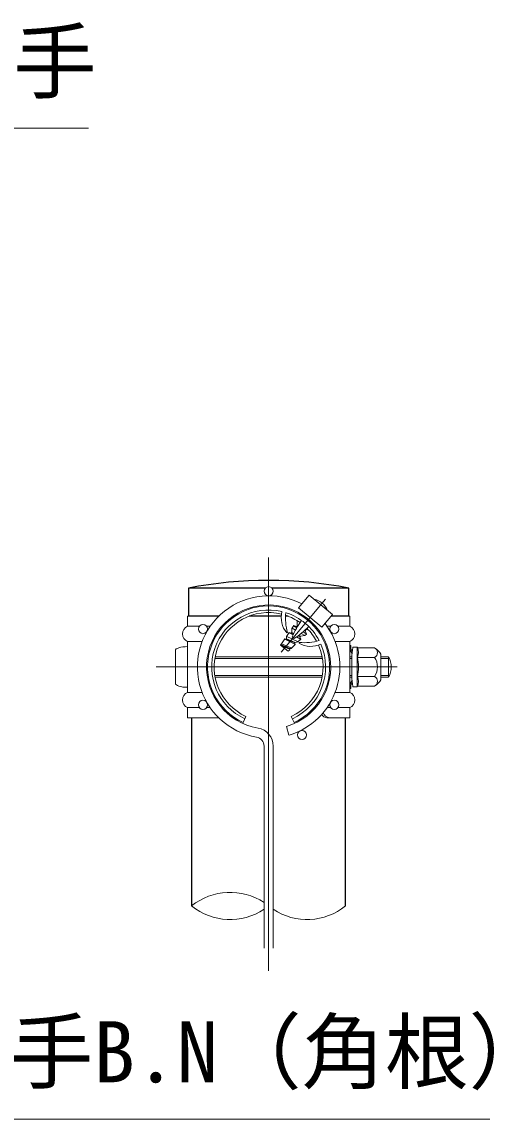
# Model space of a CAD drawing. Units: millimetres, scale not verified. Extents: x -6300 to 6300, y -4455 to 4455.
# Drawn here: x 4256 to 4812, y 1877 to 3172 of the extents above; entities that cross this region are included whole.
import ezdxf
from ezdxf.enums import TextEntityAlignment as Align

# ---------------------------------------------------------------- set-up
doc = ezdxf.new("R2010")
doc.units = ezdxf.units.MM
doc.header["$LTSCALE"] = 20
doc.linetypes.add('USER1', pattern=[50.8, 31.75, -6.35, 6.35, -6.35])
for name, color, linetype, lineweight in [('0-0_D-STR1', 1, 'Continuous', 25), ('0-1_D-BMK', 2, 'USER1', 13), ('0-2_D-STR-DIM', 7, 'Continuous', 13), ('0-5_D-STR3', 3, 'Continuous', 13), ('0-9_D-STR2', 7, 'Continuous', 13), ('0-A_D-STR-TXT', 7, 'Continuous', 13)]:
    doc.layers.add(name, color=color, linetype=linetype, lineweight=lineweight)
doc.styles.add('ＭＳ ゴシック', font='')
doc.styles.get('ＭＳ ゴシック').set_extended_font_data('MS Gothic')

msp = doc.modelspace()

# ---------------------------------------------------------------- linework, layer by layer
at = {"layer": '0-0_D-STR1'}
for p, q in [((4542.6, 2503.54), (4452.28, 2503.54)), ((4452.28, 2503.54), (4452.28, 2470.54)), ((4640.98, 2503.54), (4550.65, 2503.54)), ((4640.98, 2470.54), (4640.98, 2503.54)), ((4487.84, 2470.54), (4452.28, 2470.54)), ((4506.83, 2470.54), (4504.7, 2470.54)), ((4561.5, 2470.54), (4523.79, 2470.54)), ((4569.47, 2470.54), (4566.61, 2470.54)), ((4640.98, 2470.54), (4620.47, 2470.54)), ((4455.88, 2350.54), (4455.88, 2128.54)), ((4637.38, 2128.54), (4637.38, 2350.63))]:
    msp.add_line(p, q, dxfattribs=at)
msp.add_arc((4546.63, 2025.25), 487.51, 78.84081, 101.15919, dxfattribs=at)
at = {"layer": '0-1_D-BMK'}
for p, q in [((4546.63, 2051.86), (4546.63, 2539.54)), ((4613.85, 2490.66), (4561.43, 2428.19)), ((4698.27, 2410.54), (4414.15, 2410.54))]:
    msp.add_line(p, q, dxfattribs=at)
at = {"layer": '0-2_D-STR-DIM'}
for centre, start, end in [((4501.25, 2072.56), 56.30864, 129.02451), ((4501.25, 2184.53), 230.97549, 303.69136), ((4592, 2184.53), 236.30864, 309.02451)]:
    msp.add_arc(centre, 72.06, start, end, dxfattribs=at)
at = {"layer": '0-5_D-STR3'}
for p, q in [((4594.35, 2495.43), (4581.82, 2480.49)), ((4601.46, 2490.15), (4601.27, 2489.62)), ((4581.82, 2480.49), (4609.4, 2457.35)), ((4615.5, 2478.36), (4615.01, 2478.09)), ((4487.84, 2470.54), (4451.08, 2470.54)), ((4451.08, 2458.54), (4451.08, 2470.54)), ((4504.7, 2470.54), (4506.83, 2470.54)), ((4580.24, 2465.24), (4580.23, 2458.74)), ((4585.84, 2472.35), (4585.84, 2470.93)), ((4598.57, 2462.12), (4597.18, 2461.81)), ((4642.18, 2470.54), (4620.47, 2470.54)), ((4642.18, 2470.54), (4642.18, 2462.23)), ((4642.18, 2458.54), (4642.18, 2470.54)), ((4451.08, 2458.54), (4464.93, 2458.54)), ((4473.48, 2458.54), (4477.69, 2458.54)), ((4570.81, 2451.23), (4567.56, 2446.37)), ((4568.91, 2451.1), (4567.88, 2450.65)), ((4575.46, 2448.36), (4570.72, 2451.01)), ((4575.9, 2449.3), (4573.15, 2450.46)), ((4576.33, 2450.19), (4573.81, 2451.24)), ((4573.83, 2456.11), (4573.82, 2451.25)), ((4573.83, 2456.11), (4576.14, 2459.57)), ((4578.28, 2453.98), (4574.19, 2456.28)), ((4579.86, 2456.76), (4576.12, 2459.18)), ((4580.45, 2457.76), (4576.14, 2459.57)), ((4580.14, 2458.78), (4579.58, 2458.12)), ((4580.89, 2458.47), (4580.23, 2458.74)), ((4583.56, 2446.08), (4581.1, 2447.11)), ((4584.11, 2446.95), (4582.04, 2447.81)), ((4589.25, 2447.69), (4584.18, 2446.82)), ((4589.33, 2447.77), (4585.04, 2450.18)), ((4590.99, 2449.55), (4587.2, 2452.01)), ((4589.25, 2447.69), (4591.11, 2449.45)), ((4589.99, 2453.75), (4589.4, 2454)), ((4590.57, 2454.44), (4589.66, 2453.36)), ((4589.66, 2453.36), (4591.11, 2449.45)), ((4590.57, 2454.44), (4590.08, 2454.64)), ((4593.05, 2454.89), (4590.59, 2454.46)), ((4619.78, 2458.54), (4615.56, 2458.54)), ((4642.18, 2458.54), (4628.32, 2458.54)), ((4451.08, 2380.54), (4451.08, 2440.54)), ((4451.08, 2440.54), (4468.17, 2440.54)), ((4451.08, 2434.54), (4451.08, 2432.79)), ((4561.74, 2437.73), (4560.78, 2436.51)), ((4569.6, 2429.04), (4560.79, 2436.43)), ((4571.74, 2432.2), (4561.43, 2436.49)), ((4561.45, 2437.3), (4561.74, 2437.73)), ((4561.45, 2437.3), (4561.45, 2436.51)), ((4561.74, 2437.73), (4565.76, 2443.76)), ((4573.3, 2433.06), (4561.78, 2437.71)), ((4571.16, 2431.51), (4562.13, 2435.31)), ((4577.67, 2437.27), (4565.58, 2443.23)), ((4577.35, 2438.88), (4565.76, 2443.76)), ((4567.55, 2443.78), (4567.07, 2443.21)), ((4567.55, 2443.78), (4567.56, 2446.37)), ((4577.93, 2439.57), (4567.62, 2443.86)), ((4580.85, 2440.47), (4568.04, 2446.36)), ((4573.23, 2432.49), (4575.08, 2434.24)), ((4574.4, 2445.98), (4576.7, 2444.05)), ((4578.09, 2437.09), (4575.08, 2434.24)), ((4581.24, 2440.09), (4578.07, 2439.55)), ((4584.33, 2443.41), (4579.62, 2446.04)), ((4584.6, 2443.27), (4581.24, 2440.09)), ((4582.7, 2439.53), (4582.44, 2438.44)), ((4584.18, 2446.82), (4583.56, 2446.08)), ((4583.56, 2446.08), (4584.6, 2443.27)), ((4642.18, 2440.54), (4625.09, 2440.54)), ((4642.18, 2380.54), (4642.18, 2440.54)), ((4642.18, 2436.04), (4642.18, 2431.73)), ((4643.68, 2436.04), (4642.18, 2436.04)), ((4643.68, 2436.04), (4643.68, 2431.73)), ((4436.68, 2430.04), (4436.68, 2391.04)), ((4483.56, 2422.54), (4609.7, 2422.54)), ((4569.6, 2429.04), (4571.58, 2430.91)), ((4571.35, 2431.53), (4571.58, 2430.91)), ((4571.97, 2432.27), (4571.43, 2431.63)), ((4573.23, 2432.49), (4571.97, 2432.27)), ((4642.18, 2422.54), (4644.58, 2422.54)), ((4642.74, 2429.98), (4644.9, 2426.96)), ((4643.96, 2430.85), (4645.2, 2429.11)), ((4644.58, 2424.04), (4645.74, 2433.53)), ((4644.58, 2424.04), (4644.58, 2397.04)), ((4651.04, 2433.79), (4646.04, 2433.79)), ((4651.17, 2410.54), (4651.17, 2433.72)), ((4671.56, 2421.8), (4651.17, 2421.8)), ((4651.47, 2433.06), (4651.33, 2433.57)), ((4671.56, 2433.06), (4651.47, 2433.06)), ((4679.08, 2425.54), (4679.08, 2395.54)), ((4679.08, 2422.54), (4688.08, 2422.54)), ((4688.08, 2422.54), (4688.08, 2398.54)), ((4483.21, 2420.51), (4610.05, 2420.51)), ((4642.18, 2420.51), (4644.58, 2420.51)), ((4651.17, 2410.54), (4651.17, 2387.37)), ((4679.08, 2420.51), (4689.05, 2420.51)), ((4483.21, 2400.58), (4610.05, 2400.58)), ((4483.56, 2398.54), (4609.7, 2398.54)), ((4642.18, 2400.58), (4644.58, 2400.58)), ((4642.18, 2398.54), (4644.58, 2398.54)), ((4644.58, 2397.04), (4645.74, 2387.56)), ((4671.56, 2399.29), (4651.17, 2399.29)), ((4679.08, 2400.58), (4689.05, 2400.58)), ((4679.08, 2398.54), (4688.08, 2398.54)), ((4451.08, 2380.54), (4451.08, 2388.3)), ((4451.08, 2388.3), (4451.08, 2386.54)), ((4642.18, 2389.36), (4642.18, 2385.04)), ((4642.18, 2388.3), (4642.18, 2380.54)), ((4642.74, 2391.11), (4644.9, 2394.13)), ((4643.96, 2390.24), (4645.2, 2391.98)), ((4650.98, 2387.29), (4646.04, 2387.29)), ((4671.56, 2388.03), (4651.47, 2388.03)), ((4451.08, 2380.54), (4468.17, 2380.54)), ((4642.18, 2380.54), (4625.09, 2380.54)), ((4451.08, 2350.54), (4451.08, 2362.54)), ((4451.08, 2362.54), (4464.93, 2362.54)), ((4473.48, 2362.54), (4477.69, 2362.54)), ((4473.52, 2369.11), (4473.52, 2369.18)), ((4619.78, 2362.54), (4615.56, 2362.54)), ((4642.18, 2362.54), (4628.32, 2362.54)), ((4642.18, 2350.54), (4642.18, 2362.54)), ((4642.18, 2358.86), (4642.18, 2350.54)), ((4451.08, 2350.54), (4487.84, 2350.54)), ((4504.7, 2350.54), (4506.83, 2350.54)), ((4516.63, 2345.09), (4519.88, 2352.18)), ((4576.63, 2345.09), (4573.38, 2352.18)), ((4642.18, 2350.54), (4615.3, 2350.54)), ((4642.18, 2350.54), (4639.55, 2350.54))]:
    msp.add_line(p, q, dxfattribs=at)
for points in [[(4594.35, 2495.43), (4621.93, 2472.28), (4609.4, 2457.35)], [(4573.81, 2451.24), (4573.15, 2450.46), (4570.81, 2451.23)], [(4578.07, 2439.55), (4577.45, 2438.81), (4578.09, 2437.09)], [(4643.68, 2389.36), (4643.68, 2385.04), (4642.18, 2385.04)]]:
    msp.add_lwpolyline(points, dxfattribs=at)
for centre, radius, start, end in [((4596.76, 2470.29), 20.41, 20.1954, 79.8046), ((4546.63, 2410.54), 72, 294.62432, 245.37568), ((4546.63, 2410.54), 67.2, 76.51477, 245.37568), ((4546.63, 2410.54), 64.2, 76.39388, 245.37568), ((4590.58, 2468.92), 29.13, 166.14552, 218.81508), ((4625.85, 2467.71), 59.31, 173.19065, 196.25963), ((4546.63, 2410.54), 67.2, 27.59553, 72.40447), ((4546.63, 2410.54), 64.2, 54.62674, 71.81465), ((4661.93, 2408.45), 95.24, 143.32909, 156.79151), ((4454.83, 2449.54), 9.75, 112.61986, 247.38014), ((4524.54, 2523.74), 95.24, 303.20849, 316.67091), ((4546.63, 2410.54), 64.2, 28.18535, 45.37326), ((4638.43, 2449.54), 9.75, 292.61986, 67.38014), ((4546.63, 2410.54), 64.2, 294.62432, 23.60612), ((4546.63, 2410.54), 67.2, 294.62432, 23.48523), ((4596.48, 2463.97), 29.13, 241.18492, 293.85448), ((4589.17, 2498.49), 59.31, 263.74037, 286.80935), ((4645.18, 2431.73), 3, 180, 215.53768), ((4645.18, 2431.73), 1.5, 180, 215.53768), ((4643.68, 2426.08), 1.5, 33.43373, 35.53768), ((4646.04, 2433.49), 0.3, 90, 173), ((4651.04, 2433.49), 0.3, 15, 90), ((4636.53, 2427.43), 15.97, 339.37322, 22.7756), ((4588.9, 2410.54), 63.57, 0, 10.20031), ((4668.51, 2427.43), 6.4, 298.45309, 61.54691), ((4654.29, 2410.54), 20.62, 0, 33.09348), ((4658.75, 2412.78), 24, 32.13463, 57.68315), ((4665.58, 2410.54), 25.5, 331.92751, 28.07249), ((4588.9, 2410.54), 63.57, 349.79969, 0), ((4654.29, 2410.54), 20.62, 326.90652, 0), ((4636.53, 2393.66), 15.97, 337.2244, 20.62678), ((4668.51, 2393.66), 6.4, 298.45309, 61.54691), ((4658.75, 2408.31), 24, 302.31685, 327.86537), ((4645.18, 2389.36), 1.5, 144.46232, 180), ((4643.68, 2395.01), 1.5, 324.46232, 326.56627), ((4646.04, 2387.59), 0.3, 187, 270), ((4650.98, 2387.59), 0.3, 270, 337.2244), ((4454.83, 2371.54), 9.75, 112.61986, 247.38014), ((4464.09, 2371.54), 9.13, 348.40415, 350.0359), ((4638.43, 2371.54), 9.75, 292.61986, 67.38014), ((4619.75, 2359.54), 9.13, 198.30949, 260.27718), ((4616.85, 2359.54), 9.13, 213.34935, 260.27718)]:
    msp.add_arc(centre, radius, start, end, dxfattribs=at)
for centre, start_param, end_param in [((4451.08, 2430.04), 1.5707963, 3.1415927), ((4451.08, 2391.04), 3.1415927, 4.712389)]:
    msp.add_ellipse(centre, major_axis=(14.4, 0), ratio=0.3125, start_param=start_param, end_param=end_param, dxfattribs=at)
at = {"layer": '0-9_D-STR2'}
for p, q in [((4567.54, 2340.4), (4570.63, 2330.05)), ((4541.23, 2078.54), (4541.23, 2317.14)), ((4552.03, 2078.54), (4552.03, 2317.14))]:
    msp.add_line(p, q, dxfattribs=at)
for centre in [(4546.63, 2499.94), (4469.2, 2455.24), (4624.05, 2455.24), (4469.2, 2365.84), (4624.05, 2365.84), (4585.98, 2330.27)]:
    msp.add_circle(centre, 5.4, dxfattribs=at)
for centre, radius, start, end in [((4546.63, 2410.54), 84, 62.37363, 260.16066), ((4546.63, 2410.54), 73.2, 286.60421, 260.16066), ((4546.63, 2410.54), 84, 286.60421, 37.62637), ((4530.43, 2317.14), 21.6, 0, 80.16066), ((4530.43, 2317.14), 10.8, 0, 80.16066)]:
    msp.add_arc(centre, radius, start, end, dxfattribs=at)
at = {"layer": '0-A_D-STR-TXT'}
for points in [[(4334.38, 3046.45), (3969.04, 3046.45), (3894.27, 2813.87)], [(4807.46, 1877.05), (4063.31, 1877.05), (3802.55, 2398.05)]]:
    msp.add_lwpolyline(points, dxfattribs=at)

# ---------------------------------------------------------------- texts
at = {"layer": '0-A_D-STR-TXT', "style": 'ＭＳ ゴシック'}
for s, p in [('柱継手', (4048.47, 3067.23)), ('継手B.N（角根）', (4143.12, 1898.78))]:
    msp.add_text(s, height=72.14, dxfattribs=at).set_placement(p, align=Align.BOTTOM_LEFT)

doc.saveas('drawing.dxf')
